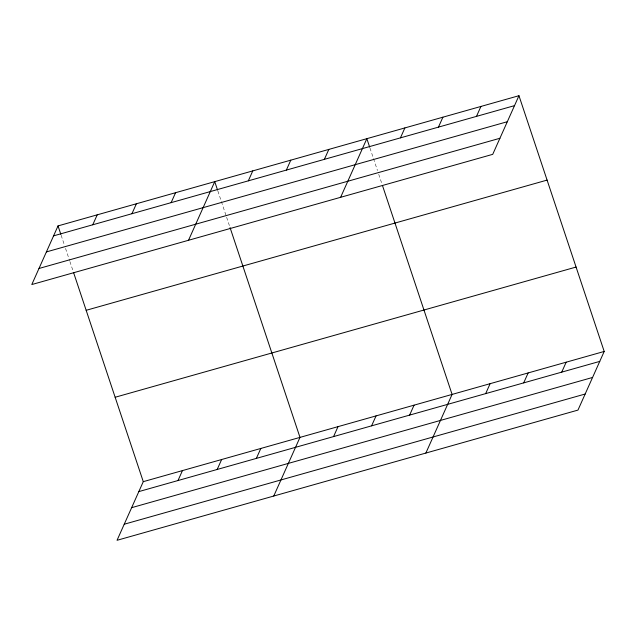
<?xml version="1.0" encoding="UTF-8"?>
<svg xmlns="http://www.w3.org/2000/svg" width="636" height="636" viewBox="0 0 636 636"><rect width="100%" height="100%" fill="white"/><g stroke="black" fill="none" stroke-linecap="round" stroke-linejoin="round"><path stroke-width="0.48" stroke-dasharray="3.18 2.39" d="M369.977 148.053L377.482 170.551M378.73 174.304L382.164 184.623M217.87 191.015L226.313 216.335M226.623 217.274L229.747 226.655M61.159 235.288L64.284 244.669M65.532 248.414L69.594 260.609M69.904 261.547L73.037 270.92"/><path stroke-width="0.95" d="M58.027 225.907L31.8 284.546L492.725 154.341L518.96 95.702L58.027 225.907L60.841 234.35M92.761 224.786L97.213 214.841M131.938 213.712L136.39 203.774M171.124 202.646L175.568 192.708M188.518 240.281L214.745 181.642L217.56 190.077M248.326 180.839L252.77 170.901M73.657 272.796L143.275 481.659L117.04 540.298L577.973 410.093L604.2 351.454L518.96 95.702M286.351 170.098L290.795 160.153M178.008 480.53L182.453 470.592M324.376 159.35L328.828 149.412M217.186 469.463L221.63 459.526M340.618 197.311L366.853 138.672L369.667 147.115M256.364 458.397L260.808 448.46M400.434 137.869L404.878 127.931M438.458 127.128L442.902 117.191M273.758 496.024L299.985 437.385L230.057 227.593M476.483 116.388L480.927 106.443M333.566 436.582L338.018 426.645M371.599 425.842L376.043 415.904M409.624 415.101L414.068 405.164M425.866 453.055L452.093 394.423L382.482 185.561M485.673 393.62L490.118 383.675M523.698 382.872L528.15 372.935M561.731 372.132L566.175 362.194M53.583 235.853L514.508 105.64M46.396 251.92L507.321 121.715M38.987 268.479L499.912 138.274M86.162 310.304L547.087 180.099M115.14 397.262L576.073 267.056M143.275 481.659L604.2 351.454M138.831 491.596L599.756 361.391M131.636 507.671L592.569 377.458M124.235 524.223L585.16 394.018"/></g></svg>
